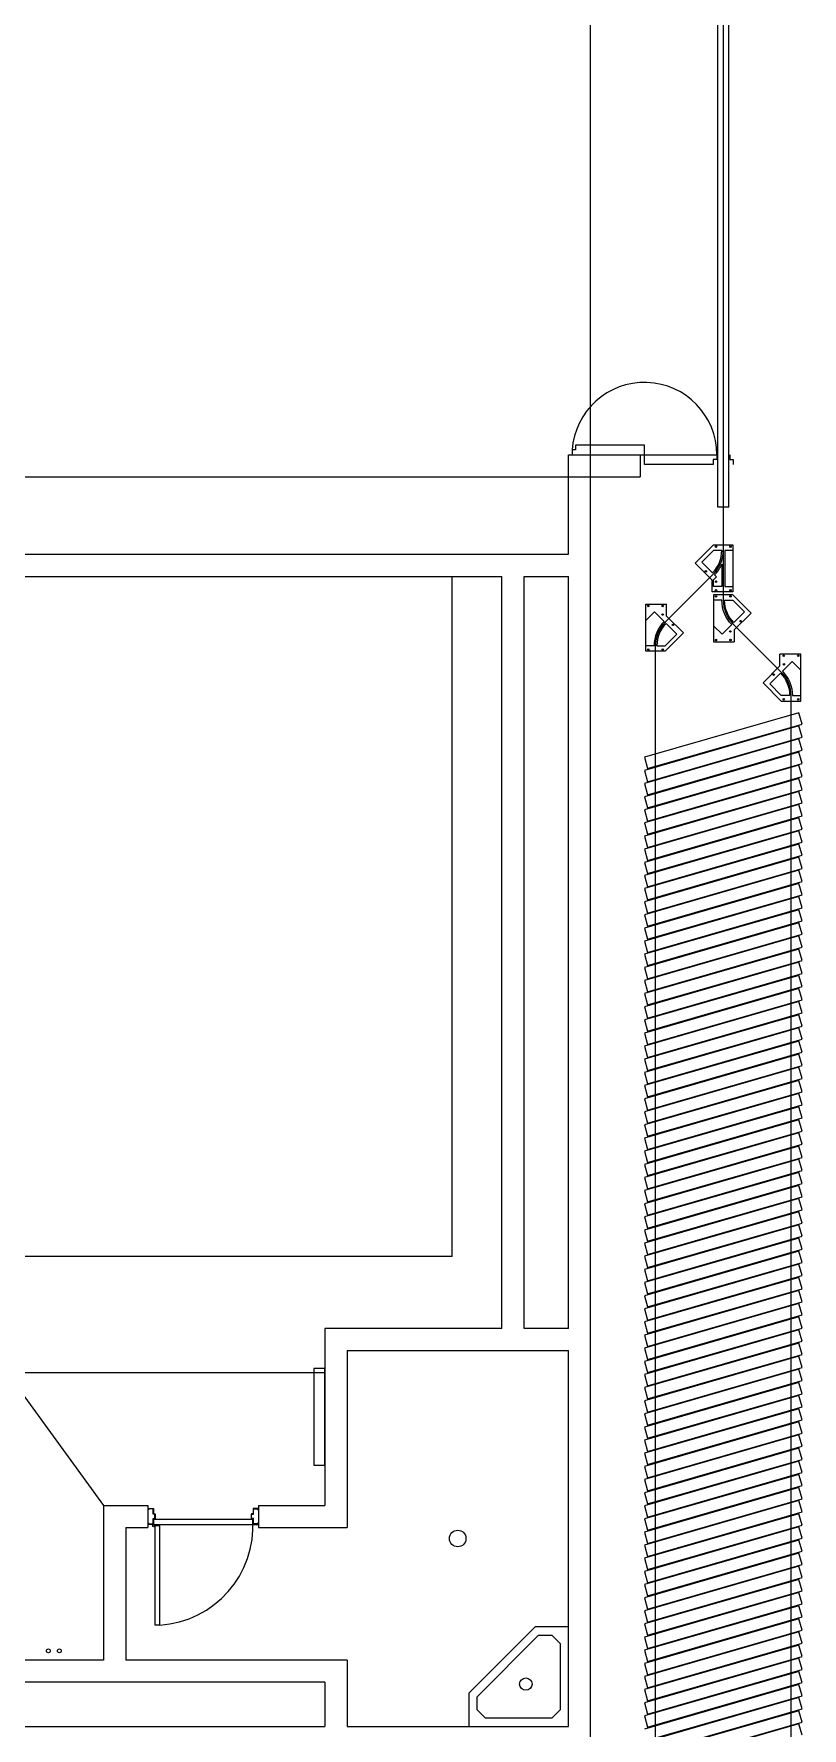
# Model space of a CAD drawing. Extents: x -2543 to 6312, y -522 to 14878.
# Drawn here: x 5991 to 6269, y 6495 to 7108 of the extents above; entities that cross this region are included whole.
import ezdxf

# ---------------------------------------------------------------- set-up
doc = ezdxf.new("R2010")
doc.units = 0
doc.header["$LTSCALE"] = 5000
doc.header["$PDSIZE"] = 1
doc.layers.add('DRAWINGLAYER', color=7, linetype='Continuous')
doc.layers.add('show_xref', color=7, linetype='Continuous')

# ---------------------------------------------------------------- blocks, each defined once
blk = doc.blocks.new('OCCC Phase V$0$45DLIB')
blk.add_lwpolyline([(-2, 8.5), (-2, 15.5), (15, 15.5), (15, 8), (10.73, 8), (4.61, 1.89)], close=True)
for centre in [(-1.37, 14.62), (14.38, 14.62), (-1.37, 9.38), (11.26, 9.42), (14.38, 9.38), (7.55, 5.71)]:
    blk.add_circle(centre, 0.266)
at = {"layer": 'Defpoints'}
blk.add_lwpolyline([(0, 15.5), (0, 12.52), (13, 12.52), (13, 15.5)], dxfattribs=at)
for points in [[(0, 11.48), (0, 8.5), (4.2, 4.3), (8.07, 8.17, 0.197274)], [(8.8, 8.9, 0.092942), (4.98, 11.48), (13, 11.48), (13, 8.5), (10.63, 8.5), (9.51, 9.61), (8.8, 8.9)]]:
    blk.add_lwpolyline(points, format="xyb", close=True, dxfattribs=at)
blk = doc.blocks.new('FACILITY_X0000198')
at = {"layer": 'show_xref', "color": 0}
for p, q in [((6238, 6937), (6238, 12720)), ((6240, 12720), (6240, 6903.38)), ((6242, 6937), (6242, 12720)), ((6184, 6956), (6210, 6956)), ((6184, 6920), (6184, 6956)), ((6186.63, 6957.75), (6185.38, 6957.75)), ((6185.38, 6957.75), (6185.38, 6956)), ((6185.38, 6956), (6211.5, 6956)), ((6211.5, 6959.5), (6186.63, 6959.5)), ((6186.63, 6959.5), (6186.63, 6957.75)), ((6210, 6956), (6210, 6948)), ((6211.5, 6956), (6211.5, 6959.5)), ((6211.5, 6956), (6237.63, 6956)), ((6211.5, 6952.5), (6211.5, 6956)), ((6237.63, 6956), (6237.63, 6954.25)), ((6242.38, 6956), (6242.38, 6954.25)), ((6236.38, 6952.5), (6211.5, 6952.5)), ((6237.63, 6954.25), (6236.38, 6954.25)), ((6236.38, 6954.25), (6236.38, 6952.5)), ((6242.38, 6954.25), (6243.63, 6954.25)), ((6243.63, 6954.25), (6243.63, 6952.5)), ((6192, 6488), (6192, 6948)), ((6192, 6948), (6210, 6948)), ((6242, 6937), (6238, 6937)), ((5616, 6920), (6184, 6920)), ((6236.49, 6912.89), (6219.01, 6895.42)), ((5968, 6912), (6160, 6912)), ((6142, 6666), (6142, 6912)), ((6160, 6640), (6160, 6912)), ((6168, 6640), (6168, 6912)), ((6168, 6912), (6184, 6912)), ((6184, 6640), (6184, 6912)), ((6212, 6901.93), (6219.5, 6901.93)), ((6212, 6884.93), (6212, 6901.93)), ((6219.5, 6897.66), (6219.5, 6901.93)), ((6243.5, 6905.38), (6236.5, 6905.38)), ((6236.5, 6905.38), (6236.5, 6888.38)), ((6243.5, 6905.38), (6250.11, 6898.76)), ((6219.5, 6897.66), (6225.61, 6891.55)), ((6243.51, 6894.89), (6260.99, 6877.42)), ((6244, 6892.65), (6250.11, 6898.76)), ((6219, 6884.93), (6225.61, 6891.55)), ((6236.5, 6888.38), (6244, 6888.38)), ((6244, 6892.65), (6244, 6888.38)), ((6219, 6884.93), (6212, 6884.93)), ((6215.5, 6368), (6215.5, 6886.93)), ((6268, 6883.93), (6260.5, 6883.93)), ((6260.5, 6879.66), (6260.5, 6883.93)), ((6268, 6866.93), (6268, 6883.93)), ((6260.5, 6879.66), (6254.39, 6873.55)), ((6261, 6866.93), (6254.39, 6873.55)), ((6261, 6866.93), (6268, 6866.93)), ((6264.5, 6368), (6264.5, 6868.93)), ((6267.33, 6862.7), (6211.49, 6846.58)), ((6267.33, 6857.95), (6211.49, 6841.83)), ((6212.67, 6842.5), (6268.51, 6858.62)), ((6268.51, 6858.62), (6267.33, 6862.7)), ((6268.51, 6853.87), (6267.33, 6857.95)), ((6267.33, 6853.2), (6211.49, 6837.08)), ((6212.67, 6837.75), (6268.51, 6853.87)), ((6268.51, 6849.12), (6267.33, 6853.2)), ((6267.33, 6848.45), (6211.49, 6832.33)), ((6211.49, 6846.58), (6212.67, 6842.5)), ((6212.67, 6833), (6268.51, 6849.12)), ((6268.51, 6844.37), (6267.33, 6848.45)), ((6267.33, 6843.7), (6211.49, 6827.58)), ((6211.49, 6841.83), (6212.67, 6837.75)), ((6212.67, 6828.25), (6268.51, 6844.37)), ((6212.67, 6823.5), (6268.51, 6839.62)), ((6268.51, 6839.62), (6267.33, 6843.7)), ((6267.33, 6838.95), (6211.49, 6822.83)), ((6211.49, 6837.08), (6212.67, 6833)), ((6267.33, 6834.2), (6211.49, 6818.08)), ((6212.67, 6818.75), (6268.51, 6834.87)), ((6268.51, 6834.87), (6267.33, 6838.95)), ((6268.51, 6830.12), (6267.33, 6834.2)), ((6211.49, 6832.33), (6212.67, 6828.25)), ((6267.33, 6829.45), (6211.49, 6813.33)), ((6211.49, 6827.58), (6212.67, 6823.5)), ((6212.67, 6814), (6268.51, 6830.12)), ((6268.51, 6825.37), (6267.33, 6829.45)), ((6267.33, 6824.7), (6211.49, 6808.58)), ((6211.49, 6822.83), (6212.67, 6818.75)), ((6212.67, 6809.25), (6268.51, 6825.37)), ((6268.51, 6820.62), (6267.33, 6824.7)), ((6267.33, 6819.95), (6211.49, 6803.83)), ((6211.49, 6818.08), (6212.67, 6814)), ((6267.33, 6815.2), (6211.49, 6799.08)), ((6212.67, 6804.5), (6268.51, 6820.62)), ((6212.67, 6799.75), (6268.51, 6815.87)), ((6268.51, 6815.87), (6267.33, 6819.95)), ((6268.51, 6811.12), (6267.33, 6815.2)), ((6211.49, 6813.33), (6212.67, 6809.25)), ((6267.33, 6810.45), (6211.49, 6794.33)), ((6211.49, 6808.58), (6212.67, 6804.5)), ((6212.67, 6795), (6268.51, 6811.12)), ((6268.51, 6806.37), (6267.33, 6810.45)), ((6267.33, 6805.7), (6211.49, 6789.58)), ((6211.49, 6803.83), (6212.67, 6799.75)), ((6212.67, 6790.25), (6268.51, 6806.37)), ((6268.51, 6801.62), (6267.33, 6805.7)), ((6267.33, 6800.95), (6211.49, 6784.83)), ((6211.49, 6799.08), (6212.67, 6795)), ((6212.67, 6785.5), (6268.51, 6801.62)), ((6212.67, 6780.75), (6268.51, 6796.87)), ((6268.51, 6796.87), (6267.33, 6800.95)), ((6267.33, 6796.2), (6211.49, 6780.08)), ((6211.49, 6794.33), (6212.67, 6790.25)), ((6267.33, 6791.45), (6211.49, 6775.33)), ((6212.67, 6776), (6268.51, 6792.12)), ((6268.51, 6792.12), (6267.33, 6796.2)), ((6268.51, 6787.37), (6267.33, 6791.45)), ((6211.49, 6789.58), (6212.67, 6785.5)), ((6267.33, 6786.7), (6211.49, 6770.58)), ((6211.49, 6784.83), (6212.67, 6780.75)), ((6212.67, 6771.25), (6268.51, 6787.37)), ((6268.51, 6782.62), (6267.33, 6786.7)), ((6267.33, 6781.95), (6211.49, 6765.83)), ((6211.49, 6780.08), (6212.67, 6776)), ((6212.67, 6766.5), (6268.51, 6782.62)), ((6268.51, 6777.87), (6267.33, 6781.95)), ((6267.33, 6777.2), (6211.49, 6761.08)), ((6211.49, 6775.33), (6212.67, 6771.25)), ((6267.33, 6772.45), (6211.49, 6756.33)), ((6212.67, 6761.75), (6268.51, 6777.87)), ((6212.67, 6757), (6268.51, 6773.12)), ((6268.51, 6773.12), (6267.33, 6777.2)), ((6268.51, 6768.37), (6267.33, 6772.45)), ((6211.49, 6770.58), (6212.67, 6766.5)), ((6267.33, 6767.7), (6211.49, 6751.58)), ((6211.49, 6765.83), (6212.67, 6761.75)), ((6212.67, 6752.25), (6268.51, 6768.37)), ((6268.51, 6763.62), (6267.33, 6767.7)), ((6267.33, 6762.95), (6211.49, 6746.83)), ((6211.49, 6761.08), (6212.67, 6757)), ((6212.67, 6747.5), (6268.51, 6763.62)), ((6268.51, 6758.87), (6267.33, 6762.95)), ((6267.33, 6758.2), (6211.49, 6742.08)), ((6211.49, 6756.33), (6212.67, 6752.25)), ((6267.33, 6753.45), (6211.49, 6737.33)), ((6212.67, 6742.75), (6268.51, 6758.87)), ((6212.67, 6738), (6268.51, 6754.12)), ((6268.51, 6754.12), (6267.33, 6758.2)), ((6268.51, 6749.37), (6267.33, 6753.45)), ((6211.49, 6751.58), (6212.67, 6747.5)), ((6267.33, 6748.7), (6211.49, 6732.58)), ((6212.67, 6733.25), (6268.51, 6749.37)), ((6268.51, 6744.62), (6267.33, 6748.7)), ((6211.49, 6746.83), (6212.67, 6742.75)), ((6267.33, 6743.95), (6211.49, 6727.83)), ((6211.49, 6742.08), (6212.67, 6738)), ((6212.67, 6728.5), (6268.51, 6744.62)), ((6268.51, 6739.87), (6267.33, 6743.95)), ((6267.33, 6739.2), (6211.49, 6723.08)), ((6211.49, 6737.33), (6212.67, 6733.25)), ((6212.67, 6723.75), (6268.51, 6739.87)), ((6212.67, 6719), (6268.51, 6735.12)), ((6268.51, 6735.12), (6267.33, 6739.2)), ((6267.33, 6734.45), (6211.49, 6718.33)), ((6211.49, 6732.58), (6212.67, 6728.5)), ((6267.33, 6729.7), (6211.49, 6713.58)), ((6212.67, 6714.25), (6268.51, 6730.37)), ((6268.51, 6730.37), (6267.33, 6734.45)), ((6268.51, 6725.62), (6267.33, 6729.7)), ((6211.49, 6727.83), (6212.67, 6723.75)), ((6267.33, 6724.95), (6211.49, 6708.83)), ((6211.49, 6723.08), (6212.67, 6719)), ((6212.67, 6709.5), (6268.51, 6725.62)), ((6268.51, 6720.87), (6267.33, 6724.95)), ((6267.33, 6720.2), (6211.49, 6704.08)), ((6211.49, 6718.33), (6212.67, 6714.25)), ((6212.67, 6704.75), (6268.51, 6720.87)), ((6268.51, 6716.12), (6267.33, 6720.2)), ((6267.33, 6715.45), (6211.49, 6699.33)), ((6211.49, 6713.58), (6212.67, 6709.5)), ((6267.33, 6710.7), (6211.49, 6694.58)), ((6212.67, 6700), (6268.51, 6716.12)), ((6212.67, 6695.25), (6268.51, 6711.37)), ((6268.51, 6711.37), (6267.33, 6715.45)), ((6268.51, 6706.62), (6267.33, 6710.7)), ((6211.49, 6708.83), (6212.67, 6704.75)), ((6267.33, 6705.95), (6211.49, 6689.83)), ((6212.67, 6690.5), (6268.51, 6706.62)), ((6268.51, 6701.87), (6267.33, 6705.95)), ((6211.49, 6704.08), (6212.67, 6700)), ((6267.33, 6701.2), (6211.49, 6685.08)), ((6211.49, 6699.33), (6212.67, 6695.25)), ((6212.67, 6685.75), (6268.51, 6701.87)), ((6268.51, 6697.12), (6267.33, 6701.2)), ((6267.33, 6696.45), (6211.49, 6680.33)), ((6211.49, 6694.58), (6212.67, 6690.5)), ((6212.67, 6681), (6268.51, 6697.12)), ((6212.67, 6676.25), (6268.51, 6692.37)), ((6268.51, 6692.37), (6267.33, 6696.45)), ((6267.33, 6691.7), (6211.49, 6675.58)), ((6211.49, 6689.83), (6212.67, 6685.75)), ((6267.33, 6686.95), (6211.49, 6670.83)), ((6212.67, 6671.5), (6268.51, 6687.62)), ((6268.51, 6687.62), (6267.33, 6691.7)), ((6268.51, 6682.87), (6267.33, 6686.95)), ((6211.49, 6685.08), (6212.67, 6681)), ((6267.33, 6682.2), (6211.49, 6666.08)), ((6211.49, 6680.33), (6212.67, 6676.25)), ((6212.67, 6666.75), (6268.51, 6682.87)), ((6268.51, 6678.12), (6267.33, 6682.2)), ((6267.33, 6677.45), (6211.49, 6661.33)), ((6211.49, 6675.58), (6212.67, 6671.5)), ((6212.67, 6662), (6268.51, 6678.12)), ((6268.51, 6673.37), (6267.33, 6677.45)), ((6267.33, 6672.7), (6211.49, 6656.58)), ((6211.49, 6670.83), (6212.67, 6666.75)), ((6267.33, 6667.95), (6211.49, 6651.83)), ((6212.67, 6657.25), (6268.51, 6673.37)), ((6212.67, 6652.5), (6268.51, 6668.62)), ((6268.51, 6668.62), (6267.33, 6672.7)), ((6268.51, 6663.87), (6267.33, 6667.95)), ((6142, 6666), (5984, 6666)), ((6211.49, 6666.08), (6212.67, 6662)), ((6267.33, 6663.2), (6211.49, 6647.08)), ((6212.67, 6647.75), (6268.51, 6663.87)), ((6268.51, 6659.12), (6267.33, 6663.2)), ((6211.49, 6661.33), (6212.67, 6657.25)), ((6267.33, 6658.45), (6211.49, 6642.33)), ((6211.49, 6656.58), (6212.67, 6652.5)), ((6212.67, 6643), (6268.51, 6659.12)), ((6268.51, 6654.37), (6267.33, 6658.45)), ((6267.33, 6653.7), (6211.49, 6637.58)), ((6211.49, 6651.83), (6212.67, 6647.75)), ((6212.67, 6638.25), (6268.51, 6654.37)), ((6212.67, 6633.5), (6268.51, 6649.62)), ((6268.51, 6649.62), (6267.33, 6653.7)), ((6267.33, 6648.95), (6211.49, 6632.83)), ((6211.49, 6647.08), (6212.67, 6643)), ((6267.33, 6644.2), (6211.49, 6628.08)), ((6212.67, 6628.75), (6268.51, 6644.87)), ((6268.51, 6644.87), (6267.33, 6648.95)), ((6268.51, 6640.12), (6267.33, 6644.2)), ((6160, 6640), (6096, 6640)), ((6096, 6640), (6096, 6576)), ((6184, 6640), (6168, 6640)), ((6211.49, 6642.33), (6212.67, 6638.25)), ((6267.33, 6639.45), (6211.49, 6623.33)), ((6211.49, 6637.58), (6212.67, 6633.5)), ((6212.67, 6624), (6268.51, 6640.12)), ((6268.51, 6635.37), (6267.33, 6639.45)), ((6104, 6632), (6184, 6632)), ((6104, 6632), (6104, 6568)), ((6184, 6496), (6184, 6632)), ((6267.33, 6634.7), (6211.49, 6618.58)), ((6211.49, 6632.83), (6212.67, 6628.75)), ((6212.67, 6619.25), (6268.51, 6635.37)), ((6268.51, 6630.62), (6267.33, 6634.7)), ((6267.33, 6629.95), (6211.49, 6613.83)), ((6211.49, 6628.08), (6212.67, 6624)), ((6267.33, 6625.2), (6211.49, 6609.08)), ((6212.67, 6614.5), (6268.51, 6630.62)), ((6212.67, 6609.75), (6268.51, 6625.87)), ((6268.51, 6625.87), (6267.33, 6629.95)), ((6268.51, 6621.12), (6267.33, 6625.2)), ((5984, 6624), (6096, 6624)), ((5984, 6620), (6016, 6576)), ((6211.49, 6623.33), (6212.67, 6619.25)), ((6267.33, 6620.45), (6211.49, 6604.33)), ((6212.67, 6605), (6268.51, 6621.12)), ((6268.51, 6616.37), (6267.33, 6620.45)), ((6211.49, 6618.58), (6212.67, 6614.5)), ((6267.33, 6615.7), (6211.49, 6599.58)), ((6211.49, 6613.83), (6212.67, 6609.75)), ((6212.67, 6600.25), (6268.51, 6616.37)), ((6268.51, 6611.62), (6267.33, 6615.7)), ((6267.33, 6610.95), (6211.49, 6594.83)), ((6211.49, 6609.08), (6212.67, 6605)), ((6212.67, 6595.5), (6268.51, 6611.62)), ((6212.67, 6590.75), (6268.51, 6606.87)), ((6268.51, 6606.87), (6267.33, 6610.95)), ((6267.33, 6606.2), (6211.49, 6590.08)), ((6211.49, 6604.33), (6212.67, 6600.25)), ((6267.33, 6601.45), (6211.49, 6585.33)), ((6212.67, 6586), (6268.51, 6602.12)), ((6268.51, 6602.12), (6267.33, 6606.2)), ((6268.51, 6597.37), (6267.33, 6601.45)), ((6211.49, 6599.58), (6212.67, 6595.5)), ((6267.33, 6596.7), (6211.49, 6580.58)), ((6211.49, 6594.83), (6212.67, 6590.75)), ((6212.67, 6581.25), (6268.51, 6597.37)), ((6268.51, 6592.62), (6267.33, 6596.7)), ((6267.33, 6591.95), (6211.49, 6575.83)), ((6211.49, 6590.08), (6212.67, 6586)), ((6212.67, 6576.5), (6268.51, 6592.62)), ((6268.51, 6587.87), (6267.33, 6591.95)), ((6267.33, 6587.2), (6211.49, 6571.08)), ((6211.49, 6585.33), (6212.67, 6581.25)), ((6267.33, 6582.45), (6211.49, 6566.33)), ((6212.67, 6571.75), (6268.51, 6587.87)), ((6212.67, 6567), (6268.51, 6583.12)), ((6268.51, 6583.12), (6267.33, 6587.2)), ((6268.51, 6578.37), (6267.33, 6582.45)), ((6016, 6576), (6032, 6576)), ((6016, 6576), (6016, 6520)), ((6032, 6576), (6032, 6568)), ((6072, 6576), (6096, 6576)), ((6072, 6576), (6072, 6568)), ((6211.49, 6580.58), (6212.67, 6576.5)), ((6267.33, 6577.7), (6211.49, 6561.58)), ((6211.49, 6575.83), (6212.67, 6571.75)), ((6212.67, 6562.25), (6268.51, 6578.37)), ((6268.51, 6573.62), (6267.33, 6577.7)), ((6032, 6574.38), (6032, 6569.62)), ((6032.13, 6574.38), (6032, 6574.38)), ((6032, 6569.62), (6032.13, 6569.62)), ((6071.88, 6574.38), (6072, 6574.38)), ((6072, 6569.62), (6071.88, 6569.62)), ((6072, 6574.38), (6072, 6569.62)), ((6267.33, 6572.95), (6211.49, 6556.83)), ((6211.49, 6571.08), (6212.67, 6567)), ((6212.67, 6557.5), (6268.51, 6573.62)), ((6268.51, 6568.87), (6267.33, 6572.95)), ((6024, 6568), (6032, 6568)), ((6024, 6568), (6024, 6520)), ((6072, 6568), (6104, 6568)), ((6267.33, 6568.2), (6211.49, 6552.08)), ((6211.49, 6566.33), (6212.67, 6562.25)), ((6267.33, 6563.45), (6211.49, 6547.33)), ((6212.67, 6552.75), (6268.51, 6568.87)), ((6212.67, 6548), (6268.51, 6564.12)), ((6268.51, 6564.12), (6267.33, 6568.2)), ((6268.51, 6559.37), (6267.33, 6563.45)), ((6211.49, 6561.58), (6212.67, 6557.5)), ((6267.33, 6558.7), (6211.49, 6542.58)), ((6212.67, 6543.25), (6268.51, 6559.37)), ((6268.51, 6554.62), (6267.33, 6558.7)), ((6211.49, 6556.83), (6212.67, 6552.75)), ((6267.33, 6553.95), (6211.49, 6537.83)), ((6211.49, 6552.08), (6212.67, 6548)), ((6212.67, 6538.5), (6268.51, 6554.62)), ((6268.51, 6549.87), (6267.33, 6553.95)), ((6267.33, 6549.2), (6211.49, 6533.08)), ((6211.49, 6547.33), (6212.67, 6543.25)), ((6212.67, 6533.75), (6268.51, 6549.87)), ((6212.67, 6529), (6268.51, 6545.12)), ((6268.51, 6545.12), (6267.33, 6549.2)), ((6267.33, 6544.45), (6211.49, 6528.33)), ((6211.49, 6542.58), (6212.67, 6538.5)), ((6267.33, 6539.7), (6211.49, 6523.58)), ((6212.67, 6524.25), (6268.51, 6540.37)), ((6268.51, 6540.37), (6267.33, 6544.45)), ((6268.51, 6535.62), (6267.33, 6539.7)), ((6211.49, 6537.83), (6212.67, 6533.75)), ((6267.33, 6534.95), (6211.49, 6518.83)), ((6211.49, 6533.08), (6212.67, 6529)), ((6212.67, 6519.5), (6268.51, 6535.62)), ((6268.51, 6530.87), (6267.33, 6534.95)), ((6267.33, 6530.2), (6211.49, 6514.08)), ((6211.49, 6528.33), (6212.67, 6524.25)), ((6212.67, 6514.75), (6268.51, 6530.87)), ((6268.51, 6526.12), (6267.33, 6530.2)), ((6267.33, 6525.45), (6211.49, 6509.33)), ((6211.49, 6523.58), (6212.67, 6519.5)), ((6267.33, 6520.7), (6211.49, 6504.58)), ((6212.67, 6510), (6268.51, 6526.12)), ((6212.67, 6505.25), (6268.51, 6521.37)), ((6268.51, 6521.37), (6267.33, 6525.45)), ((6268.51, 6516.62), (6267.33, 6520.7)), ((6016, 6520), (5792, 6520)), ((6104, 6520), (6024, 6520)), ((6104, 6520), (6104, 6496)), ((6211.49, 6518.83), (6212.67, 6514.75)), ((6267.33, 6515.95), (6211.49, 6499.83)), ((6212.67, 6500.5), (6268.51, 6516.62)), ((6268.51, 6511.87), (6267.33, 6515.95)), ((6096, 6512), (5792, 6512)), ((6096, 6512), (6096, 6496)), ((6211.49, 6514.08), (6212.67, 6510)), ((6267.33, 6511.2), (6211.49, 6495.08)), ((6211.49, 6509.33), (6212.67, 6505.25)), ((6212.67, 6495.75), (6268.51, 6511.87)), ((6268.51, 6507.12), (6267.33, 6511.2)), ((6267.33, 6506.45), (6211.49, 6490.33)), ((6211.49, 6504.58), (6212.67, 6500.5)), ((6212.67, 6491), (6268.51, 6507.12)), ((6212.67, 6486.25), (6268.51, 6502.37)), ((6268.51, 6502.37), (6267.33, 6506.45)), ((6267.33, 6501.7), (6211.49, 6485.58)), ((6211.49, 6499.83), (6212.67, 6495.75)), ((6267.33, 6496.95), (6211.49, 6480.83)), ((6212.67, 6481.5), (6268.51, 6497.62)), ((6268.51, 6497.62), (6267.33, 6501.7)), ((6268.51, 6492.87), (6267.33, 6496.95)), ((5792, 6496), (6096, 6496)), ((6104, 6496), (6184, 6496))]:
    blk.add_line(p, q, dxfattribs=at)
for points in [[(6236.5, 6903.38), (6236.5, 6894.19), (6239.6, 6891.08), (6243.11, 6894.59, -0.197407), (6239.5, 6903.38)], [(6243.5, 6903.38), (6247.7, 6899.18), (6243.82, 6895.29, -0.197277), (6240.5, 6903.38)], [(6212, 6886.93), (6212, 6896.12), (6215.1, 6899.23), (6218.61, 6895.72, 0.197407), (6215, 6886.93)], [(6219, 6886.93), (6223.2, 6891.13), (6219.32, 6895.01, 0.197277), (6216, 6886.93)], [(6261, 6868.93), (6256.8, 6873.13), (6260.68, 6877.01, -0.197277), (6264, 6868.93)], [(6268, 6868.93), (6268, 6878.12), (6264.9, 6881.23), (6261.39, 6877.72, -0.197407), (6265, 6868.93)], [(6032.13, 6574.75, -0.414214), (6032.25, 6574.88), (6033.88, 6574.88, -0.414214), (6034, 6574.75), (6034, 6572.88), (6034.5, 6572.88, -0.414214), (6034.63, 6572.75), (6034.63, 6571.25, -0.414214), (6034.5, 6571.12), (6034, 6571.12), (6034, 6569.25, -0.414214), (6033.88, 6569.12), (6032.25, 6569.12, -0.414214), (6032.13, 6569.25), (6032.13, 6569.62), (6032.25, 6569.62), (6032.25, 6569.25), (6033.88, 6569.25), (6033.88, 6571.25), (6034.5, 6571.25), (6034.5, 6572.75), (6033.88, 6572.75), (6033.88, 6574.75), (6032.25, 6574.75), (6032.25, 6574.38), (6032.13, 6574.38)], [(6071.88, 6574.75, 0.414214), (6071.75, 6574.88), (6070.13, 6574.88, 0.414214), (6070, 6574.75), (6070, 6572.88), (6069.5, 6572.88, 0.414214), (6069.38, 6572.75), (6069.38, 6571.25, 0.414214), (6069.5, 6571.12), (6070, 6571.12), (6070, 6569.25, 0.414214), (6070.13, 6569.12), (6071.75, 6569.12, 0.414214), (6071.88, 6569.25), (6071.88, 6569.62), (6071.75, 6569.62), (6071.75, 6569.25), (6070.13, 6569.25), (6070.13, 6571.25), (6069.5, 6571.25), (6069.5, 6572.75), (6070.13, 6572.75), (6070.13, 6574.75), (6071.75, 6574.75), (6071.75, 6574.38), (6071.88, 6574.38)]]:
    blk.add_lwpolyline(points, format="xyb", close=True, dxfattribs=at)
for points in [[(6096, 6625.5), (6092, 6625.5), (6092, 6590.5), (6096, 6590.5)], [(6069.94, 6570.88), (6034.06, 6570.88), (6034.06, 6569.12), (6069.94, 6569.12)], [(6036.28, 6532.72), (6036.28, 6568.59), (6034.53, 6568.59), (6034.53, 6532.72)]]:
    blk.add_lwpolyline(points, close=True, dxfattribs=at)
for points in [[(6183.89, 6532), (6172, 6532), (6148, 6508), (6148, 6496), (6184, 6496), (6184, 6532)], [(6151, 6506.76), (6173.24, 6529), (6178, 6529), (6181, 6526), (6181, 6502), (6178, 6499), (6154, 6499), (6151, 6502), (6151, 6506.76)]]:
    blk.add_lwpolyline(points, dxfattribs=at)
for centre, radius in [((6212.88, 6901.31), 0.266), ((6218.12, 6901.31), 0.266), ((6237.38, 6904.75), 0.266), ((6242.62, 6904.75), 0.266), ((6218.08, 6898.2), 0.266), ((6221.79, 6894.48), 0.266), ((6246.29, 6895.82), 0.266), ((6237.38, 6889), 0.266), ((6242.58, 6892.11), 0.266), ((6242.62, 6889), 0.266), ((6212.88, 6885.56), 0.266), ((6218.12, 6885.56), 0.266), ((6261.88, 6883.31), 0.266), ((6267.12, 6883.31), 0.266), ((6258.21, 6876.48), 0.266), ((6261.92, 6880.2), 0.266), ((6261.88, 6867.56), 0.266), ((6267.12, 6867.56), 0.266), ((6034.03, 6568.62), 0.375), ((6144, 6564), 3), ((5996, 6523.38), 0.688), ((6000, 6523.38), 0.688), ((6168.65, 6511.35), 2.25)]:
    blk.add_circle(centre, radius, dxfattribs=at)
for centre, radius, start, end in [((6211.5, 6956), 26.18, 0, 176.16773), ((6228, 6921.38), 12, 315, 0), ((6252, 6903.38), 12, 180, 225), ((6227.5, 6886.93), 12, 135, 180), ((6252.5, 6868.93), 12, 0, 45), ((6034.03, 6568.62), 35.98, 273.58566, 3.58565)]:
    blk.add_arc(centre, radius, start, end, dxfattribs=at)
for p in [(6034, 6569.12), (6070, 6569.12)]:
    blk.add_point(p, dxfattribs=at)
at = {"layer": 'show_xref', "color": 0, "rotation": 269.9999999779589}
blk.add_blockref('OCCC Phase V$0$45DLIB', (6228, 6921.38), dxfattribs=at)

msp = doc.modelspace()

# ---------------------------------------------------------------- linework, layer by layer
at = {"layer": 'DRAWINGLAYER'}
msp.add_lwpolyline([(5530.043382, 7537.878994), (5530.043382, 6948), (6192.000044, 6948), (6192.000044, 7537.878994)], close=True, dxfattribs=at)

# ---------------------------------------------------------------- block references
msp.add_blockref('FACILITY_X0000198', (0, 0))

doc.saveas('drawing.dxf')
